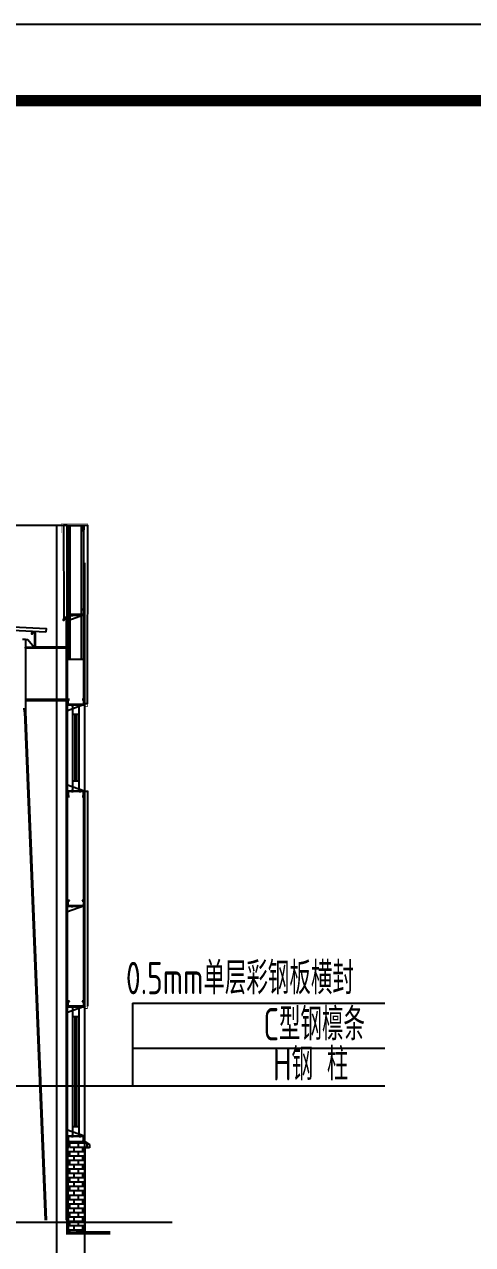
# Model space of a CAD drawing. Extents: x 180850 to 1399066, y 48356 to 327880.
# Drawn here: x 866474 to 872712, y 279002 to 295984 of the extents above; entities that cross this region are included whole.
import ezdxf

# ---------------------------------------------------------------- set-up
doc = ezdxf.new("R2010")
doc.units = 0
doc.header["$LTSCALE"] = 1000
for name, color, linetype in [('AXIS', 3, 'Continuous'), ('DOTE', 1, 'Continuous'), ('GZ', 50, 'Continuous'), ('LT', 181, 'Continuous'), ('PUB_TITLE', 4, 'Continuous'), ('PZ', 202, 'Continuous'), ('TEXT', 7, 'Continuous'), ('WINDOW', 4, 'Continuous'), ('天沟', 2, 'Continuous')]:
    doc.layers.add(name, color=color, linetype=linetype)
doc.styles.add('_TCH_DIM_T3', font='SIMPLEX', dxfattribs={"width": 0.7058823529411765, "bigfont": 'GBCBIG'})
doc.styles.add('C', font='tssdeng.shx', dxfattribs={"height": 3, "bigfont": 'tssdchn.shx'})
doc.dimstyles.new('_TCH_ARCH&&150', dxfattribs={"dimtxt": 446.25, "dimasz": 150, "dimexe": 375, "dimexo": 450, "dimgap": 189.375, "dimtad": 1, "dimdec": 0, "dimzin": 0, "dimdsep": 46, "dimtxsty": '_TCH_DIM_T3', "dimblk": 'ARCHTICK', "dimcen": 0.09, "dimclrd": 3, "dimclre": 3, "dimclrt": 7, "dimazin": 2, "dimtfac": 1, "dimtdec": 0, "dimtix": 1, "dimtmove": 2, "dimatfit": 3, "dimfxl": 1, "dimtolj": 1, "dimtzin": 0, "dimarcsym": 0})

# ---------------------------------------------------------------- blocks, each defined once
blk = doc.blocks.new('_ArchTick')
at = {"color": 0, "linetype": 'ByBlock', "const_width": 0.4}
blk.add_lwpolyline([(-0.5, -0.5), (0.5, 0.5)], dxfattribs=at)
blk = doc.blocks.new('*D1300')
at = {"color": 3, "lineweight": -2, "transparency": 16777216}
for p, q in [((841715.4547965183, 278865.4585039263), (841715.45479652, 275176.0908457736)), ((867315.4547965183, 278865.4585039419), (867315.45479652, 275176.0908457853)), ((867315.4547965198, 275551.0908457853), (841715.4547965198, 275551.0908457736))]:
    blk.add_line(p, q, dxfattribs=at)
at = {"layer": 'Defpoints', "color": 0, "transparency": 16777216}
for p in [(841715.4547965181, 279315.4585039263, -0.8588636219624313), (867315.4547965181, 279315.4585039419, -0.8588636219624313), (841715.4547965198, 275551.0908457736)]:
    blk.add_point(p, dxfattribs=at)
at = {"color": 3, "lineweight": -2, "transparency": 16777216, "xscale": 150, "yscale": 150, "zscale": 150}
for p, rotation in [((841715.4547965198, 275551.0908457736), 180.0000000000261), ((867315.4547965198, 275551.0908457853), 2.605915483400167e-11)]:
    blk.add_blockref('_ArchTick', p, dxfattribs=dict(at, rotation=rotation))
at = {"color": 7, "transparency": 16777216, "insert": (854515.4547965196, 275963.5908457795), "char_height": 446.25, "attachment_point": 5, "style": '_TCH_DIM_T3'}
blk.add_mtext('\\A1;25600', dxfattribs=at)

msp = doc.modelspace()

# ---------------------------------------------------------------- hatches: boundary and pattern name
at = {"true_color": 0x939598}
h = msp.add_hatch(dxfattribs=at)
h.set_pattern_fill('AR-B816', color=252, scale=50)
h.set_pattern_definition([(0, (99088.65848804373, -189476.0771496035), (0, 60.65520000000001), []), (90, (99088.65848804373, -189476.0771496035), (-60.65520000000001, 60.65520000000001), [60.65520000000001, -60.65520000000001])])
edge = h.paths.add_edge_path()
edge.add_line((867080.45486167, 280422.7750667125), (867083.8298616718, 280373.6501553587))
edge.add_arc((867095.0798616721, 280373.6501553591), 11.25000000034925, -179.9999999981465, -89.99999999814659)
edge.add_line((867095.0798616725, 280362.4001553588), (867102.9548616743, 280362.4001553588))
edge.add_line((867102.9548616743, 280362.4001553588), (867102.9548616746, 280359.0251553588))
edge.add_line((867102.9548616746, 280359.0251553588), (867091.7048616725, 280359.0251553586))
edge.add_arc((867091.7048616722, 280370.2751553587), 11.25000000011642, -179.99973934638842, -89.9999999987395, ccw=False)
edge.add_line((867080.454861672, 280370.2751041795), (867080.45486167, 280422.7750667125))
edge.add_arc((867095.1690667298, 280421.3402586248), 14.78399488604306, 103.55161975497191, 174.4305952560575, ccw=False)
edge.add_line((867091.7048616696, 280435.7126553662), (867075.4548616696, 280435.7126556507))
edge.add_line((867075.4548616696, 280435.7126556506), (867075.9073077029, 279170.7047929423))
edge.add_line((867075.9073077029, 279170.7047929423), (867315.9073077032, 279170.7047929426))
edge.add_line((867315.9073077032, 279170.7047929427), (867315.45486167, 280347.4926250019))
edge.add_line((867315.45486167, 280347.4926250019), (867378.0341869597, 280347.4926250019))
edge.add_line((867378.0341869597, 280347.4926250019), (867378.0341869597, 280394.2027685252))
edge.add_line((867378.0341869598, 280394.2027685252), (867315.4548616699, 280435.7126553665))
edge.add_line((867315.4548616698, 280435.7126553665), (867091.70486167, 280435.7126553662))
edge.add_arc((867095.16906673, 280421.3402586248), 14.78399488601525, 103.5516197536031, 174.430595255833)

# ---------------------------------------------------------------- linework, layer by layer
at = {"color": 0}
for p, q in [((867075.4548616697, 280515.4585039591, -0.8588636219624313), (867076.4367352857, 279315.4896764426, -0.8365224534673841)), ((867075.4548616706, 280437.0835039506, -0.8588636219624312), (867315.4548616706, 280437.083503951, -0.8588636219624312)), ((867315.4548616706, 280437.083503951, -0.8588636219624312), (867378.0341869607, 280395.5736171097, -0.8588636219624312)), ((867378.0341869607, 280395.5736171097, -0.8588636219624312), (867378.0341869607, 280348.8634735864, -0.8588636219624312)), ((867315.4547884976, 280348.8634735864, -0.8588636219624295), (867315.4547884992, 279158.864720091, -0.885182594667187)), ((867378.0341869607, 280348.8634735864, -0.8588636219624312), (867315.4548616707, 280348.8634735864, -0.8588636219624312))]:
    msp.add_line(p, q, dxfattribs=at)
at = {"color": 6, "const_width": 5, "elevation": -0.8588636219624313}
for points in [[(867354.6020916197, 288903.7196987866), (867354.6020916196, 289033.2332090169), (866987.5311294853, 289033.6896781692), (866987.5311294855, 288905.1759821584)], [(867073.3568458457, 287766.0735459373), (867073.3568458405, 287725.0817324821), (867014.0873707774, 287725.1242602001), (867014.0873707774, 287687.2461138162)]]:
    msp.add_lwpolyline(points, dxfattribs=at)
at = {"color": 6, "linetype": 'ByBlock', "const_width": 9.999999999999996, "elevation": -0.8588636219624313}
for points in [[(867300.4549287698, 286580.2408790194), (867300.45492877, 286518.9964620898), (867350.5876128178, 286518.9964620901), (867350.5876128178, 286488.1574770742), (867323.6919805289, 286488.157477074), (867323.6919805289, 286498.566532501)], [(867075.4548616635, 285315.4585039602), (867361.9950438901, 285315.4585039606), (867361.9950438901, 285252.0565179933), (867350.4548616648, 285221.2062024981), (867350.4548616648, 285188.299035018)], [(867300.4549286179, 282380.2408787332), (867300.454928618, 282318.9964618037), (867350.5876126658, 282318.996461804), (867350.5876126658, 282288.1574767881), (867323.691980377, 282288.1574767879), (867323.691980377, 282298.5665322148)]]:
    msp.add_lwpolyline(points, dxfattribs=at)
at = {"color": 0, "const_width": 50, "elevation": -0.8325446492576738}
msp.add_lwpolyline([(867076.4367352854, 279440.0457026665), (867076.4367352857, 279163.389453329), (867672.0167338348, 279165.4585039602)], dxfattribs=at)
at = {"layer": 'AXIS'}
for p, q in [((867976.40428621, 282361.4507050999, -0.8588636219624313), (871491.6916933026, 282361.450705106, -0.8588636219624313)), ((867976.40428621, 282361.4507050999, -0.8588636219624313), (871491.6916933026, 282361.450705106, -0.8588636219624313)), ((867976.40428621, 282361.4507050999, -0.8588636219624313), (867976.4042862119, 281212.8233862702, -0.8588636219624313)), ((867976.404286211, 281735.7793089955, -0.8588636219624313), (871491.6916933036, 281735.7793090016, -0.8588636219624313)), ((867976.404286211, 281735.7793089955, -0.8588636219624313), (871491.6916933036, 281735.7793090016, -0.8588636219624313)), ((866343.9793212038, 281212.8233862671, -0.8588636219624313), (871491.6916933046, 281212.8233862763, -0.8588636219624313)), ((867976.4042862119, 281212.8233862702, -0.8588636219624313), (871491.6916933046, 281212.8233862763, -0.8588636219624313))]:
    msp.add_line(p, q, dxfattribs=at)
at = {"layer": 'AXIS', "linetype": 'ByBlock', "elevation": -0.8588636219624313}
for points in [[(867069.2471213911, 289015.1319987127), (867019.2471213911, 289015.1319987126), (867020.6721627638, 287733.4379715605), (867070.6721627638, 287733.4379715605)], [(867300.9965046173, 289015.131998713), (867350.9965046173, 289015.131998713), (867349.5714632494, 286527.7598549416), (867299.5714632494, 286527.7598549416)], [(866772.3121144489, 287525.9424061635), (841715.4547965063, 288778.8680013203), (841715.4547965062, 288829.1319986797), (866774.8089952962, 287575.8800231074)]]:
    msp.add_lwpolyline(points, close=True, dxfattribs=at)
at = {"layer": 'AXIS', "linetype": 'ByBlock', "elevation": 3.15953438248112}
msp.add_lwpolyline([(867300.4548972374, 282318.1820569284), (867300.454861527, 285312.0835039573), (867350.454861527, 285312.0835039574), (867350.4548972374, 282318.1820569285)], dxfattribs=at)
at = {"layer": 'DOTE'}
for p, q in [((841715.4547965067, 289015.1319986796, -0.8588636219624313), (867350.9965046173, 289015.131998713, -0.8588636219624313)), ((866925.4548674541, 278075.4793295653, 3.15953438246293), (866925.4548674532, 289015.1528243079, 3.15953438246293)), ((867315.4547965184, 278075.4585040028, -0.8588636219624313), (867315.454796505, 288489.9544771265, -0.8588636219624313)), ((814254.9055085941, 279315.4585039263, -0.8588636219624313), (868528.5, 279315.4585039263, -0.8588636219624313))]:
    msp.add_line(p, q, dxfattribs=at)
at = {"layer": 'GZ'}
for p, q in [((867061.4548616712, 279340.4585039654, 3.15953438246293), (867061.4548616606, 287301.4585850677, -1.015043543550725)), ((867075.4548616712, 279340.4585039654, 3.15953438246293), (867075.4548616606, 287301.4585850677, -1.015043543550725)), ((866489.4548430251, 286590.7571189522, -8.776530198641119), (867061.4548430141, 286590.7577476481, -4.793930242442109)), ((866489.4548430251, 286590.7571189522, -8.776530198641119), (867061.4548430141, 286590.7577476481, -4.793930242442109)), ((866489.4548616727, 286576.7571189522, -8.776530198641119), (867061.454861662, 286576.7577476481, -4.793930242442109)), ((866489.4548616727, 286576.7571189522, -8.776530198641119), (867061.454861662, 286576.7577476481, -4.793930242442109)), ((866475.4548616622, 286416.7571176767, -4.888646337713419), (866764.9095382567, 279340.4602241199, 3.15953438246293)), ((866489.4548616622, 286416.7577218962, -4.888646627217092), (866778.9095382567, 279340.46022412, 3.15953438246293))]:
    msp.add_line(p, q, dxfattribs=at)
at = {"layer": 'GZ', "elevation": -2.888646627184364}
msp.add_lwpolyline([(867075.454861662, 287301.4577218969), (866489.4548616611, 287301.4577218962), (866489.4548616611, 287315.4577218962), (867075.454861662, 287315.4577218969)], close=True, dxfattribs=at)
at = {"layer": 'LT'}
for p, q in [((867075.4549605579, 289015.1320031343, -0.8588636219624313), (867295.4549605579, 289015.1318646906, -0.8588636219624313)), ((867075.4549584339, 289011.7570031343, -0.8588636219624313), (867075.4549605579, 289015.1320031343, -0.8588636219624313)), ((867295.4549584339, 289011.7568646906, -0.8588636219624313), (867075.4549584339, 289011.7570031343, -0.8588636219624313)), ((867080.4549183168, 288948.0069999727, -0.8588636219624313), (867080.4549513545, 289000.5069999723, -0.8588636219624313)), ((867083.8299492308, 288997.1319978481, -0.8588636219624313), (867083.8299204408, 288951.3819978488, -0.8588636219624313)), ((867102.9549112396, 288936.7569858133, -0.8588636219624313), (867091.7049112375, 288936.7569928929, -0.8588636219624313)), ((867091.7049584341, 289011.7569928929, -0.8588636219624313), (867289.2049584339, 289011.7568686082, -0.8588636219624313)), ((867095.0799133613, 288940.131990769, -0.8588636219624313), (867102.9549133632, 288940.1319858133, -0.8588636219624313)), ((867285.8299563096, 289008.381870732, -0.8588636219624313), (867095.0799563103, 289008.381990769, -0.8588636219624313)), ((867102.9549133632, 288940.1319858133, -0.8588636219624313), (867102.9549112396, 288936.7569858133, -0.8588636219624313)), ((867277.9549112354, 288936.7568756879, -0.8588636219624313), (867277.954913359, 288940.1318756882, -0.8588636219624313)), ((867277.954913359, 288940.1318756882, -0.8588636219624313), (867285.8299133609, 288940.1318707322, -0.8588636219624313)), ((867289.2049112372, 288936.756868608, -0.8588636219624313), (867277.9549112354, 288936.7568756879, -0.8588636219624313)), ((867295.4549605579, 289015.1318646906, -0.8588636219624313), (867295.4549584339, 289011.7568646906, -0.8588636219624313)), ((867297.0799204406, 288951.3818636529, -0.8588636219624313), (867297.0799492305, 288997.1318636522, -0.8588636219624313)), ((867300.4549513541, 289000.5068615282, -0.8588636219624313), (867300.4549183168, 288948.0068615287, -0.8588636219624313)), ((867296.6781659506, 287767.1774255106, -0.8588636219624313), (867076.6781659506, 287767.1774255175, -0.8588636219624313)), ((867076.6781659506, 287767.1774255175, -0.8588636219624313), (867076.6781659506, 287763.8024255175, -0.8588636219624313)), ((867076.6781659506, 287763.8024255175, -0.8588636219624313), (867296.6781659506, 287763.8024255106, -0.8588636219624313)), ((867296.6781660151, 287763.8024255106, -0.8588636219283678), (867076.6781660095, 287684.1774255179, -0.858863621962545)), ((867081.6781659527, 287830.9274255327, -0.8588636219624313), (867081.678165951, 287778.4274255331, -0.8588636219624313)), ((867085.0531659513, 287781.8024255334, -0.8588636219624313), (867085.0531659527, 287827.5524255327, -0.8588636219624313)), ((867104.1781659552, 287842.1774255323, -0.8588636219624313), (867092.9281659531, 287842.1774255325, -0.8588636219624313)), ((867092.9281659508, 287767.1774255325, -0.8588636219624313), (867290.4281659506, 287767.1774255262, -0.8588636219624313)), ((867096.3031659531, 287838.8024255325, -0.8588636219624313), (867104.178165955, 287838.8024255323, -0.8588636219624313)), ((867287.0531659502, 287770.5524255264, -0.8588636219624313), (867096.3031659509, 287770.5524255325, -0.8588636219624313)), ((867104.178165955, 287838.8024255323, -0.8588636219624313), (867104.1781659552, 287842.1774255323, -0.8588636219624313)), ((867138.0952545349, 287744.6316839023, -0.8588636219624313), (867138.0952545375, 287782.9731671325, -0.8588636219624313)), ((867248.5296364026, 287744.6316838948, -0.8588636219624313), (867248.5296364053, 287782.9731671251, -0.8588636219624313)), ((867279.178165951, 287842.1774255264, -0.8588636219624313), (867279.1781659508, 287838.8024255262, -0.8588636219624313)), ((867290.4281659529, 287842.1774255264, -0.8588636219624313), (867279.178165951, 287842.1774255264, -0.8588636219624313)), ((867279.1781659508, 287838.8024255262, -0.8588636219624313), (867287.0531659527, 287838.8024255262, -0.8588636219624313)), ((867296.6781659506, 287763.8024255106, -0.8588636219624313), (867296.6781659506, 287767.1774255106, -0.8588636219624313)), ((867298.3031659524, 287827.5524255255, -0.8588636219624313), (867298.303165951, 287781.8024255262, -0.8588636219624313)), ((867301.6781659506, 287778.4274255262, -0.8588636219624313), (867301.6781659527, 287830.9274255257, -0.8588636219624313)), ((867295.4548616477, 286515.4585042727, -0.8588636219624313), (867075.4548616477, 286515.4585033758, -0.8588636219624313)), ((867075.4548616477, 286515.4585033758, -0.8588636219624313), (867075.4548616617, 286512.0835033758, -0.8588636219624313)), ((867075.4548616617, 286512.0835033758, -0.8588636219624313), (867295.4548616617, 286512.0835042727, -0.8588636219624313)), ((867295.4548617261, 286512.0835042729, -0.8588636219283678), (867075.4548620478, 286432.4585033761, -0.858863621962545)), ((867080.454861388, 286579.2085034114, -0.8588636219624313), (867080.454861602, 286526.7085034119, -0.8588636219624313)), ((867083.8298615885, 286530.0835034261, -0.8588636219624313), (867083.8298614019, 286575.8335034254, -0.8588636219624313)), ((867102.9548613444, 286590.4585035035, -0.8588636219624313), (867091.7048613423, 286590.4585034576, -0.8588636219624313)), ((867091.7048616479, 286515.4585034576, -0.8588636219624313), (867289.2048616477, 286515.4585042626, -0.8588636219624313)), ((867095.0798613561, 286587.0835034715, -0.8588636219624313), (867102.9548613579, 286587.0835035035, -0.8588636219624313)), ((867285.8298616337, 286518.833504249, -0.8588636219624313), (867095.0798616344, 286518.8335034715, -0.8588636219624313)), ((867102.9548613579, 286587.0835035035, -0.8588636219624313), (867102.9548613444, 286590.4585035035, -0.8588636219624313)), ((867136.8719503682, 286496.2877620266, -0.8588636219624313), (867136.8719502131, 286534.6292452568, -0.8588636219624313)), ((867247.3063321775, 286496.6307537685, -0.8588636219624313), (867247.3063320224, 286534.9722369988, -0.8588636219624313)), ((867277.9548613402, 286590.4585042167, -0.8588636219624313), (867277.9548613537, 286587.0835042165, -0.8588636219624313)), ((867289.2048613421, 286590.4585042628, -0.8588636219624313), (867277.9548613402, 286590.4585042167, -0.8588636219624313)), ((867277.9548613537, 286587.0835042165, -0.8588636219624313), (867285.8298613556, 286587.0835042488, -0.8588636219624313)), ((867295.4548616617, 286512.0835042727, -0.8588636219624313), (867295.4548616477, 286515.4585042727, -0.8588636219624313)), ((867297.0798614017, 286575.8335042945, -0.8588636219624313), (867297.0798615883, 286530.0835042952, -0.8588636219624313)), ((867300.4548616016, 286526.7085043091, -0.8588636219624313), (867300.454861388, 286579.2085043086, -0.8588636219624313)), ((867295.4548617306, 285315.4585039565, -0.8588636219283661), (867075.4548617302, 285395.0835039637, -0.858863621962545)), ((867075.4548616661, 285315.4585039641, -0.8588636219624313), (867295.4548616661, 285315.4585039567, -0.8588636219624313)), ((867075.4548616658, 285312.0835039641, -0.8588636219624313), (867075.4548616661, 285315.4585039641, -0.8588636219624313)), ((867295.4548616658, 285312.0835039567, -0.8588636219624313), (867075.4548616658, 285312.0835039641, -0.8588636219624313)), ((867091.7048616661, 285312.0835039481, -0.8588636219624313), (867289.2048616658, 285312.0835039416, -0.8588636219624313)), ((867285.8298616654, 285308.7085039416, -0.8588636219624313), (867095.0798616661, 285308.7085039479, -0.8588636219624313)), ((867136.8719502516, 285334.6292455754, -0.8588636219624313), (867136.8719502517, 285296.2877623452, -0.8588636219624313)), ((867247.3063321194, 285334.6292455755, -0.8588636219624313), (867247.3063321195, 285296.2877623453, -0.8588636219624313)), ((867295.4548616661, 285315.4585039567, -0.8588636219624313), (867295.4548616658, 285312.0835039567, -0.8588636219624313)), ((867080.4548616637, 285248.3335039488, -0.8588636219624313), (867080.4548616656, 285300.8335039483, -0.8588636219624313)), ((867083.8298616656, 285297.4585039479, -0.8588636219624313), (867083.829861664, 285251.7085039486, -0.8588636219624313)), ((867102.9548616656, 285237.0835039477, -0.8588636219624313), (867091.7048616635, 285237.0835039481, -0.8588636219624313)), ((867095.0798616637, 285240.4585039479, -0.8588636219624313), (867102.9548616656, 285240.4585039477, -0.8588636219624313)), ((867102.9548616656, 285240.4585039477, -0.8588636219624313), (867102.9548616656, 285237.0835039477, -0.8588636219624313)), ((867277.9548616614, 285237.0835039421, -0.8588636219624313), (867277.9548616614, 285240.4585039423, -0.8588636219624313)), ((867277.9548616614, 285240.4585039423, -0.8588636219624313), (867285.8298616633, 285240.4585039418, -0.8588636219624313)), ((867289.2048616633, 285237.0835039414, -0.8588636219624313), (867277.9548616614, 285237.0835039421, -0.8588636219624313)), ((867297.0798616637, 285251.7085039416, -0.8588636219624313), (867297.0798616654, 285297.4585039409, -0.8588636219624313)), ((867300.4548616651, 285300.8335039407, -0.8588636219624313), (867300.4548616637, 285248.3335039411, -0.8588636219624313)), ((867080.454861496, 283779.2085031047, -0.8588636219624313), (867080.4548614944, 283726.7085031052, -0.8588636219624313)), ((867083.8298614946, 283730.0835031054, -0.8588636219624313), (867083.829861496, 283775.8335031047, -0.8588636219624313)), ((867102.9548614986, 283790.4585031044, -0.8588636219624313), (867091.7048614965, 283790.4585031046, -0.8588636219624313)), ((867095.0798614965, 283787.0835031046, -0.8588636219624313), (867102.9548614983, 283787.0835031044, -0.8588636219624313)), ((867102.9548614983, 283787.0835031044, -0.8588636219624313), (867102.9548614986, 283790.4585031044, -0.8588636219624313)), ((867277.9548614944, 283790.4585030986, -0.8588636219624313), (867277.9548614941, 283787.0835030983, -0.8588636219624313)), ((867289.2048614962, 283790.4585030985, -0.8588636219624313), (867277.9548614944, 283790.4585030986, -0.8588636219624313)), ((867277.9548614941, 283787.0835030983, -0.8588636219624313), (867285.829861496, 283787.0835030982, -0.8588636219624313)), ((867297.0798614958, 283775.8335030976, -0.8588636219624313), (867297.0798614944, 283730.0835030983, -0.8588636219624313)), ((867300.4548614939, 283726.7085030983, -0.8588636219624313), (867300.454861496, 283779.2085030979, -0.8588636219624313)), ((867295.4548614939, 283715.4585030826, -0.8588636219624313), (867075.4548614939, 283715.4585030897, -0.8588636219624313)), ((867075.4548614939, 283715.4585030897, -0.8588636219624313), (867075.4548614939, 283712.0835030897, -0.8588636219624313)), ((867075.4548614939, 283712.0835030897, -0.8588636219624313), (867295.4548614939, 283712.0835030826, -0.8588636219624313)), ((867295.4548615584, 283712.0835030827, -0.8588636219283661), (867075.4548615527, 283632.4585030899, -0.858863621962545)), ((867091.7048614941, 283715.4585031046, -0.8588636219624313), (867289.2048614939, 283715.4585030982, -0.8588636219624313)), ((867285.8298614934, 283718.8335030985, -0.8588636219624313), (867095.0798614941, 283718.8335031046, -0.8588636219624313)), ((867136.8719500783, 283692.9127614743, -0.8588636219624313), (867136.8719500807, 283731.2542447046, -0.8588636219624313)), ((867247.306331946, 283692.9127614669, -0.8588636219624313), (867247.3063319485, 283731.2542446971, -0.8588636219624313)), ((867295.4548614939, 283712.0835030826, -0.8588636219624313), (867295.4548614939, 283715.4585030826, -0.8588636219624313)), ((867295.4548614958, 282315.4585039866, -0.8588636219624313), (867075.4548614958, 282315.4585030897, -0.8588636219624313)), ((867075.4548614958, 282315.4585030897, -0.8588636219624313), (867075.4548615095, 282312.0835030897, -0.8588636219624313)), ((867075.4548615095, 282312.0835030897, -0.8588636219624313), (867295.4548615095, 282312.0835039866, -0.8588636219624313)), ((867295.454861574, 282312.0835039867, -0.8588636219283661), (867075.4548618956, 282232.4585030899, -0.858863621962545)), ((867080.4548612358, 282379.2085031253, -0.8588636219624313), (867080.4548614499, 282326.7085031258, -0.8588636219624313)), ((867083.8298614364, 282330.0835031399, -0.8588636219624313), (867083.8298612498, 282375.8335031392, -0.8588636219624313)), ((867102.9548611923, 282390.4585032173, -0.8588636219624313), (867091.7048611902, 282390.4585031715, -0.8588636219624313)), ((867091.704861496, 282315.4585031715, -0.8588636219624313), (867289.2048614958, 282315.4585039765, -0.8588636219624313)), ((867095.0798612041, 282387.0835031853, -0.8588636219624313), (867102.954861206, 282387.0835032173, -0.8588636219624313)), ((867285.8298614816, 282318.8335039628, -0.8588636219624313), (867095.0798614823, 282318.8335031853, -0.8588636219624313)), ((867102.954861206, 282387.0835032173, -0.8588636219624313), (867102.9548611923, 282390.4585032173, -0.8588636219624313)), ((867136.8719501578, 282296.6307530361, -0.8588636219624313), (867136.8719500027, 282334.9722362663, -0.8588636219624313)), ((867247.3063320256, 282296.6307534824, -0.8588636219624313), (867247.3063318705, 282334.9722367126, -0.8588636219624313)), ((867277.9548611881, 282390.4585039306, -0.8588636219624313), (867277.9548612018, 282387.0835039304, -0.8588636219624313)), ((867289.2048611899, 282390.4585039767, -0.8588636219624313), (867277.9548611881, 282390.4585039306, -0.8588636219624313)), ((867277.9548612018, 282387.0835039304, -0.8588636219624313), (867285.8298612037, 282387.0835039626, -0.8588636219624313)), ((867295.4548615095, 282312.0835039866, -0.8588636219624313), (867295.4548614958, 282315.4585039866, -0.8588636219624313)), ((867297.0798612495, 282375.8335040084, -0.8588636219624313), (867297.0798614362, 282330.0835040091, -0.8588636219624313)), ((867300.4548614494, 282326.7085040229, -0.8588636219624313), (867300.4548612358, 282379.2085040224, -0.8588636219624313)), ((867295.454861734, 280515.4585039667, -0.8588636219283661), (867075.4548617282, 280595.0835039589, -0.858863621962545)), ((867075.4548616695, 280515.4585039591, -0.8588636219624313), (867295.4548616695, 280515.4585039669, -0.8588636219624313)), ((867075.4548616695, 280512.0835039591, -0.8588636219624313), (867075.4548616695, 280515.4585039591, -0.8588636219624313)), ((867295.4548616695, 280512.0835039669, -0.8588636219624313), (867075.4548616695, 280512.0835039591, -0.8588636219624313)), ((867080.4548616719, 280448.3335039441, -0.8588636219624313), (867080.4548616699, 280500.8335039436, -0.8588636219624313)), ((867083.8298616702, 280497.4585039435, -0.8588636219624313), (867083.8298616719, 280451.7085039442, -0.8588636219624313)), ((867091.7048616697, 280512.0835039443, -0.8588636219624313), (867289.2048616695, 280512.0835039513, -0.8588636219624313)), ((867102.9548616745, 280437.0835039445, -0.8588636219624313), (867091.7048616724, 280437.0835039443, -0.8588636219624313)), ((867285.8298616692, 280508.708503951, -0.8588636219624313), (867095.0798616699, 280508.7085039443, -0.8588636219624313)), ((867095.0798616724, 280440.4585039443, -0.8588636219624313), (867102.9548616742, 280440.4585039445, -0.8588636219624313)), ((867102.9548616742, 280440.4585039445, -0.8588636219624313), (867102.9548616745, 280437.0835039445, -0.8588636219624313)), ((867277.9548616703, 280437.0835039509, -0.8588636219624313), (867277.95486167, 280440.4585039511, -0.8588636219624313)), ((867277.95486167, 280440.4585039511, -0.8588636219624313), (867285.8298616719, 280440.4585039513, -0.8588636219624313)), ((867289.2048616721, 280437.083503951, -0.8588636219624313), (867277.9548616703, 280437.0835039509, -0.8588636219624313)), ((867295.4548616695, 280515.4585039669, -0.8588636219624313), (867295.4548616695, 280512.0835039669, -0.8588636219624313)), ((867297.0798616717, 280451.7085039517, -0.8588636219624313), (867297.0798616699, 280497.458503951, -0.8588636219624313)), ((867300.4548616695, 280500.833503951, -0.8588636219624313), (867300.4548616719, 280448.3335039515, -0.8588636219624313))]:
    msp.add_line(p, q, dxfattribs=at)
at = {"layer": 'LT', "color": 1, "linetype": 'Continuous'}
for p, q in [((867136.871950254, 280530.9112542653, -0.8588636219624313), (867136.8719502566, 280492.5697710351, -0.8588636219624313)), ((867247.3063321217, 280530.911254273, -0.8588636219624313), (867247.3063321244, 280492.5697710428, -0.8588636219624313))]:
    msp.add_line(p, q, dxfattribs=at)
at = {"layer": 'LT', "elevation": -0.8588636219624313}
for points in [[(867076.677959961, 287151.7275085123), (867300.3084626825, 287151.7254054383), (867300.3088490429, 289011.7558804477), (867076.6783463213, 289011.7579835219)], [(867106.6776778339, 287151.727226388), (867270.3081805554, 287151.7256875681), (867270.3091311699, 289011.7561625722), (867106.6786284485, 289011.7577013921)]]:
    msp.add_lwpolyline(points, close=True, dxfattribs=at)
at = {"layer": 'LT'}
for centre, start, end in [((867091.704918317, 288948.0069928931, -0.8588636219624313), 179.9999639414818, 269.9999639547439), ((867091.7049513545, 289000.5069928927, -0.8588636219624313), 89.99996395474388, 179.9999639414818), ((867095.0799492303, 288997.1319907688, -0.8588636219624313), 89.99996395474388, 179.9999639414818), ((867095.079920441, 288951.3819907695, -0.8588636219624313), 179.9999639414818, 269.9999639547439), ((867285.8299204406, 288951.3818707322, -0.8588636219624313), 269.9999639547439, 359.9999639414818), ((867285.8299492303, 288997.1318707318, -0.8588636219624313), 359.9999639414818, 89.99996395474388), ((867289.2049183168, 288948.0068686085, -0.8588636219624313), 269.9999639547439, 359.9999639414818), ((867289.2049513543, 289000.5068686078, -0.8588636219624313), 359.9999639414818, 89.99996395474388), ((867092.9281659529, 287830.9274255323, -0.8588636219624313), 90, 179.9999999934081), ((867092.928165951, 287778.4274255327, -0.8588636219624313), 179.9999999934081, 270), ((867096.3031659529, 287827.552425532, -0.8588636219624313), 90, 179.9999999934081), ((867096.3031659508, 287781.8024255327, -0.8588636219624313), 179.9999999934081, 270), ((867287.0531659524, 287827.5524255262, -0.8588636219624313), 359.9999999934081, 90), ((867287.0531659508, 287781.8024255267, -0.8588636219624313), 270, 359.9999999934081), ((867290.4281659527, 287830.927425526, -0.8588636219624313), 359.9999999934081, 90), ((867290.4281659508, 287778.4274255267, -0.8588636219624313), 270, 359.9999999934081), ((867091.7048613882, 286579.2085034574, -0.8588636219624313), 90.00000024012384, 180.0000002268618), ((867091.704861602, 286526.7085034578, -0.8588636219624313), 180.0000002268618, 270.0000002401238), ((867095.0798614022, 286575.833503471, -0.8588636219624313), 90.00000024012384, 180.0000002268618), ((867095.0798615881, 286530.0835034717, -0.8588636219624313), 180.0000002268618, 270.0000002401238), ((867285.8298614017, 286575.8335042488, -0.8588636219624313), 2.268617900974313e-07, 90.00000024012384), ((867285.8298615881, 286530.0835042492, -0.8588636219624313), 270.0000002401238, 2.268617900974313e-07), ((867289.204861388, 286579.2085042624, -0.8588636219624313), 2.268617900974313e-07, 90.00000024012384), ((867289.2048616018, 286526.7085042631, -0.8588636219624313), 270.0000002401238, 2.268617900974313e-07), ((867091.7048616656, 285300.8335039479, -0.8588636219624313), 90, 180.0000000000782), ((867095.0798616651, 285297.4585039477, -0.8588636219624313), 90, 180.0000000000782), ((867285.8298616651, 285297.4585039414, -0.8588636219624313), 7.816531185164739e-11, 90), ((867289.2048616654, 285300.8335039411, -0.8588636219624313), 7.816531185164739e-11, 90), ((867091.704861664, 285248.3335039483, -0.8588636219624313), 180.0000000000782, 270), ((867095.0798616642, 285251.7085039483, -0.8588636219624313), 180.0000000000782, 270), ((867285.8298616637, 285251.7085039418, -0.8588636219624313), 270, 7.816531185164739e-11), ((867289.2048616637, 285248.3335039418, -0.8588636219624313), 270, 7.816531185164739e-11), ((867091.7048614962, 283779.2085031044, -0.8588636219624313), 90, 179.9999999934081), ((867095.0798614962, 283775.8335031042, -0.8588636219624313), 90, 179.9999999934081), ((867285.8298614958, 283775.8335030982, -0.8588636219624313), 359.9999999934081, 90), ((867289.204861496, 283779.208503098, -0.8588636219624313), 359.9999999934081, 90), ((867091.7048614944, 283726.7085031049, -0.8588636219624313), 179.9999999934081, 270), ((867095.0798614941, 283730.0835031049, -0.8588636219624313), 179.9999999934081, 270), ((867285.8298614941, 283730.0835030987, -0.8588636219624313), 270, 359.9999999934081), ((867289.2048614941, 283726.7085030987, -0.8588636219624313), 270, 359.9999999934081), ((867091.704861236, 282379.2085031712, -0.8588636219624313), 90.00000024012384, 180.0000002268618), ((867091.7048614499, 282326.7085031717, -0.8588636219624313), 180.0000002268618, 270.0000002401238), ((867095.07986125, 282375.8335031848, -0.8588636219624313), 90.00000024012384, 180.0000002268618), ((867095.0798614359, 282330.0835031855, -0.8588636219624313), 180.0000002268618, 270.0000002401238), ((867285.8298612495, 282375.8335039626, -0.8588636219624313), 2.268617900974313e-07, 90.00000024012384), ((867285.8298614359, 282330.0835039631, -0.8588636219624313), 270.0000002401238, 2.268617900974313e-07), ((867289.2048612358, 282379.2085039762, -0.8588636219624313), 2.268617900974313e-07, 90.00000024012384), ((867289.2048614497, 282326.7085039769, -0.8588636219624313), 270.0000002401238, 2.268617900974313e-07), ((867091.7048616699, 280500.833503944, -0.8588636219624313), 90, 180.0000000000782), ((867091.7048616721, 280448.3335039445, -0.8588636219624313), 180.0000000000782, 270), ((867095.0798616697, 280497.458503944, -0.8588636219624313), 90, 180.0000000000782), ((867095.0798616721, 280451.7085039447, -0.8588636219624313), 180.0000000000782, 270), ((867285.8298616697, 280497.4585039508, -0.8588636219624313), 7.816531185164739e-11, 90), ((867285.8298616717, 280451.7085039513, -0.8588636219624313), 270, 7.816531185164739e-11), ((867289.2048616697, 280500.8335039508, -0.8588636219624313), 7.816531185164739e-11, 90), ((867289.2048616719, 280448.3335039515, -0.8588636219624313), 270, 7.816531185164739e-11)]:
    msp.add_arc(centre, 11.25000000029239, start, end, dxfattribs=at)
for points in [[(867125.8499539838, 287770.5524255316, -0.8588636219624313), (867150.3405550913, 287770.5524255292, -0.8588636219624313), (867125.849953983, 287763.8024255218, -0.8588636219624313), (867150.3405550907, 287763.8024255189, -0.8588636219624313)], [(867236.2843358516, 287770.5524255243, -0.8588636219624313), (867260.774936959, 287770.5524255217, -0.8588636219624313), (867236.2843358507, 287763.8024255144, -0.8588636219624313), (867260.7749369584, 287763.8024255115, -0.8588636219624313)], [(867124.6266497255, 286518.4905122963, -0.8588636219624313), (867149.117250833, 286518.4905123945, -0.8588636219624313), (867124.6266497525, 286511.7405122864, -0.8588636219624313), (867149.1172508602, 286511.7405123843, -0.8588636219624313)], [(867235.0610315348, 286518.8335040383, -0.8588636219624313), (867259.5516326423, 286518.8335041365, -0.8588636219624313), (867235.0610315618, 286512.0835040284, -0.8588636219624313), (867259.5516326695, 286512.0835041262, -0.8588636219624313)], [(867124.6266496989, 285308.7085039467, -0.8588636219624313), (867149.1172508064, 285308.7085039477, -0.8588636219624313), (867124.6266496985, 285315.4585039567, -0.8588636219624313), (867149.1172508062, 285315.458503958, -0.8588636219624313)], [(867235.0610315667, 285308.7085039469, -0.8588636219624313), (867259.5516326742, 285308.7085039478, -0.8588636219624313), (867235.0610315662, 285315.4585039569, -0.8588636219624313), (867259.551632674, 285315.4585039581, -0.8588636219624313)], [(867124.626649527, 283718.8335031037, -0.8588636219624313), (867149.1172506345, 283718.8335031012, -0.8588636219624313), (867124.6266495263, 283712.0835030938, -0.8588636219624313), (867149.117250634, 283712.083503091, -0.8588636219624313)], [(867235.0610313948, 283718.8335030964, -0.8588636219624313), (867259.5516325022, 283718.8335030939, -0.8588636219624313), (867235.061031394, 283712.0835030864, -0.8588636219624313), (867259.5516325018, 283712.0835030836, -0.8588636219624313)], [(867124.6266495151, 282318.8335033058, -0.8588636219624313), (867149.1172506226, 282318.833503404, -0.8588636219624313), (867124.6266495419, 282312.0835032959, -0.8588636219624313), (867149.1172506496, 282312.0835033937, -0.8588636219624313)], [(867235.0610313829, 282318.8335037522, -0.8588636219624313), (867259.5516324904, 282318.8335038503, -0.8588636219624313), (867235.0610314097, 282312.0835037423, -0.8588636219624313), (867259.5516325174, 282312.0835038401, -0.8588636219624313)]]:
    msp.add_solid(points, dxfattribs=at)
at = {"layer": 'LT', "color": 1, "linetype": 'Continuous'}
for points in [[(867124.6266497025, 280508.7085039452, -0.8588636219624313), (867149.11725081, 280508.7085039478, -0.8588636219624313), (867124.6266497019, 280515.4585039551, -0.8588636219624313), (867149.1172508096, 280515.4585039581, -0.8588636219624313)], [(867235.0610315703, 280508.7085039529, -0.8588636219624313), (867259.5516326778, 280508.7085039554, -0.8588636219624313), (867235.0610315696, 280515.4585039628, -0.8588636219624313), (867259.5516326773, 280515.4585039656, -0.8588636219624313)]]:
    msp.add_solid(points, dxfattribs=at)
at = {"layer": 'PUB_TITLE'}
msp.add_lwpolyline([(797760.1818366298, 232984.1570315323), (886860.1818366298, 232984.1570315323), (886860.1818366298, 295984.1570315323), (797760.1818366298, 295984.1570315323)], close=True, dxfattribs=at)
at = {"layer": 'PUB_TITLE', "const_width": 159.09075}
msp.add_lwpolyline([(799875.4188366296, 234044.7935315323), (799875.4188366296, 294923.5205315323), (885360.1818366298, 294923.5205315323), (885360.1818366298, 234044.7935315323)], close=True, dxfattribs=at)
at = {"layer": 'PZ'}
for p, q in [((866489.454861661, 287425.4577218962, -4.888646627217092), (866449.454861661, 287425.4577218961, -4.888646627217092)), ((866489.454861661, 287425.4577218962, -4.888646627217092), (866519.454861661, 287425.4577218962, -4.888646627217092)), ((866489.454861661, 287425.4577218962, -4.888646627217092), (866489.4548616622, 286416.7577218962, -4.888646627217092)), ((866489.454861661, 287425.4577218962, -4.888646627217092), (866519.454861661, 287425.4577218962, -4.888646627217092)), ((866519.454861661, 287425.4577218962, -4.888646627217092), (866611.8202467897, 287315.4577218964, -4.888646627198909)), ((866475.4548616622, 286416.7571176767, -8.751555508836752), (866469.4548616622, 286466.7577218962, -4.888646627217092)), ((866489.4548616622, 286416.7577218962, -4.888646627217092), (866475.4548616622, 286416.7571176767, -8.751555508836752))]:
    msp.add_line(p, q, dxfattribs=at)
at = {"layer": 'PZ', "const_width": 2.249999940395355, "elevation": 3.15953438246293}
for points in [[(866918.4548674537, 279515.4793295543), (866932.4548674537, 279515.4793295543), (866932.4548674539, 279340.4793295545), (866918.4548674539, 279340.4793295545)], [(867100.4548732368, 279315.5001551443), (866750.4548616713, 279315.4585039648), (866750.4548616712, 279340.4585039648), (867100.4548732367, 279340.5001551443)]]:
    msp.add_lwpolyline(points, close=True, dxfattribs=at)
at = {"layer": 'WINDOW', "color": 5}
for p, q in [((867146.7455034904, 285319.8983202692, -0.8588636219624322), (867146.8322156168, 286511.7403595275, -1.199733072602188)), ((867236.7455034904, 285319.8983202693, -0.8588636219624322), (867236.8322156168, 286511.7403595276, -1.199733072602188)), ((867146.7457823338, 286383.3526018587, -1.19973307260219), (867236.7457823338, 286383.3526018588, -1.19973307260219)), ((867181.6270859502, 285461.0318732922, -0.8588636219624322), (867181.6273647937, 286370.8526018586, -1.19973307260219)), ((867201.86392103, 285461.0318732922, -0.8588636219624322), (867201.8641998734, 286370.8526018586, -1.19973307260219)), ((867146.7455034906, 285456.5920569872, -0.8588636219624313), (867236.7455034906, 285456.5920569873, -0.8588636219624313)), ((867146.7455068609, 280515.4585039592, 3.275089898111355), (867146.745570447, 282318.9585030847, -0.8588636219624313)), ((867236.745506861, 280515.4585039594, 3.275089898111355), (867236.745570447, 282318.9585030848, -0.8588636219624313)), ((867146.7455704472, 282177.8249500617, -0.8588636219624313), (867236.7455704472, 282177.8249500618, -0.8588636219624313)), ((867181.6270911023, 280646.3627993726, 3.15953438246293), (867181.6271529071, 282177.8249500617, -0.8588636219624313)), ((867201.863926182, 280646.3627993726, 3.15953438246293), (867201.8639879868, 282177.8249500617, -0.8588636219624313)), ((867146.7455114758, 280646.3623768178, 2.975034158569542), (867236.7455114758, 280646.3623768242, 2.975034158569542))]:
    msp.add_line(p, q, dxfattribs=at)
at = {"layer": '天沟', "linetype": 'ByBlock', "elevation": -2.888646627184364}
msp.add_lwpolyline([(867066.847967545, 287315.4577218969), (866617.0836068303, 287315.4557790939), (866617.0836068301, 287513.4847623731, 0.4142135623730951), (866612.0836068301, 287518.4847623731), (866587.4614935352, 287518.4847623731, 0.4141296836861726), (866582.4614937401, 287513.4861943144), (866582.4594035822, 287495.5214200953), (866574.9594035822, 287495.5214200953), (866574.9594035822, 287513.497538354, -0.414213562373095), (866587.4594035822, 287525.997538354), (866612.0527382402, 287525.997538354, -0.4142135623730951), (866624.5527382402, 287513.497538354), (866624.5527382405, 287322.8686024067), (867059.3518958935, 287322.8705452097), (867059.3515899237, 287703.6107011759, 0.4142135623730954), (867054.3515899237, 287708.6107011759), (867029.5494283009, 287708.6107011758, 0.4142535940530351), (867024.5494283456, 287703.6100178019), (867024.5504716989, 287686.2682419851), (867017.0504716989, 287686.2682419851), (867017.0504716989, 287703.5032040134, -0.4142135623729742), (867029.5504716989, 287716.0032040134), (867054.3479675446, 287716.0032040135, -0.4142135623730951), (867066.8479675446, 287703.5032040135), (867066.8482735143, 287315.4577218969)], format="xyb", dxfattribs=at)

# ---------------------------------------------------------------- texts
at = {"layer": 'TEXT', "style": 'C', "width": 0.7}
for s, p in [('0.5mm单层彩钢板横封', (867886.8081308313, 282486.1552152352, -0.8588636219624313)), ('C型钢檩条', (869801.4895077604, 281843.6978952294, -0.8588636219624313)), ('H钢 柱', (869932.9587964374, 281286.5969515047, -0.8588636219624313))]:
    msp.add_text(s, height=450.0000000374999, dxfattribs=at).set_placement(p)

# ---------------------------------------------------------------- dimensions: what is measured, and where the dimension line sits
dim = msp.add_linear_dim(base=(841715.4547965198, 275551.0908457736), p1=(867315.4547965181, 279315.4585039419, -0.8588636219624313), p2=(841715.4547965181, 279315.4585039263, -0.8588636219624313), angle=180.0000000000261, dimstyle='_TCH_ARCH&&150')
dim.commit()
dim.dimension.update_dxf_attribs({"geometry": '*D1300', "text_midpoint": (854515.4547965196, 275963.5908457795)})

doc.saveas('drawing.dxf')
